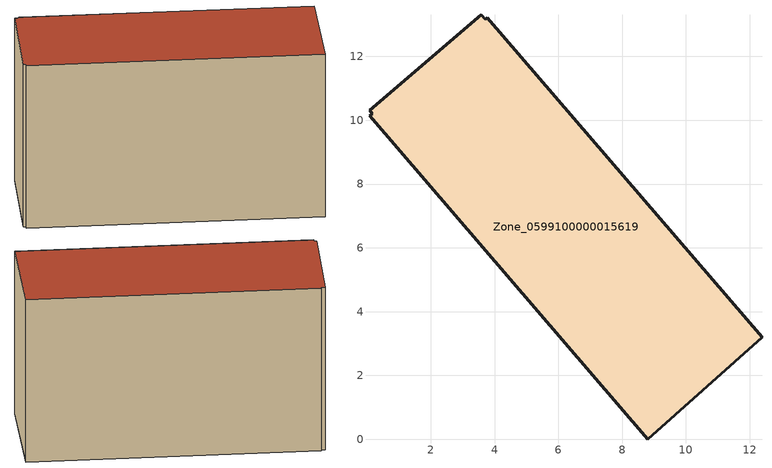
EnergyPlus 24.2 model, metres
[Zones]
Zone_0599100000015619
 floor ground (C_G): 12.39,3.21 8.81,0 0.08,10.14 0.16,10.21 0.09,10.31 3.58,13.31 3.71,13.16 3.77,13.21 z0.26
 wall outside (C_F): 0.16,10.21 0.08,10.14 8.81,0 12.39,3.21 3.77,13.21 3.71,13.16 3.58,13.31 0.09,10.31 0.16,10.21 z0.26:8.35
 roof outside (C_R): 3.71,13.16 3.58,13.31 0.09,10.31 0.16,10.21 0.08,10.14 8.81,0 12.39,3.21 3.77,13.21 z8.35
[BUILDING]
Pand.0599100000015619: North Axis=0; Terrain=City; Loads Convergence Tolerance Value=0.04; Temperature Convergence Tolerance Value=0.4; Solar Distribution=FullExterior; Maximum Number of Warmup Days=25; Minimum Number of Warmup Days=1
[Site:Location]
Rotterdam.The.Hague.AP_ZH_NLD Design_Conditions: Latitude=51.96; Longitude=4.45; Time Zone=1; Elevation=-4.5
[SITE:GROUNDTEMPERATURE:BUILDINGSURFACE]
18, 18, 18, 18, 18, 18, 18, 18, 18, 18, 18, 18
[MATERIAL] Thermal Absorptance=0.9; Solar Absorptance=0.7; Visible Absorptance=0.7
Name | Roughness | Thickness | Conductivity | Density | Specific Heat
G.TI.1975-1991 | MediumSmooth | 0.15 | 0.288461 | 540 | 1210
F.TI.1975-1991 | Rough | 0.3 | 0.230769 | 1920 | 840
R.TI.1975-1991 | MediumRough | 0.2 | 0.153846 | 1500 | 1000
[CONSTRUCTION]
C_G: G.TI.1975-1991
C_F: F.TI.1975-1991
C_R: R.TI.1975-1991
[ZONE]
Zone_0599100000015619: Type=1; Multiplier=1; Ceiling Height=Autocalculate; Volume=Autocalculate; Floor Area=autocalculate; Part of Total Floor Area=Yes
[ZONEINFILTRATION:DESIGNFLOWRATE]
Infil_Zone_0599100000015619: Zone or ZoneList or Space or SpaceList=Zone_0599100000015619; Schedule=AlwaysOn; Design Flow Rate Calculation Method=Flow/Area; Flow Rate per Floor Area=0.003; Constant Term Coefficient=1; Temperature Term Coefficient=0; Velocity Term Coefficient=0; Velocity Squared Term Coefficient=0
[HVACTEMPLATE:ZONE:IDEALLOADSAIRSYSTEM]
Zone_0599100000015619: Maximum Heating Supply Air Temperature=50; Minimum Cooling Supply Air Temperature=13; Maximum Heating Supply Air Humidity Ratio=0.0156; Minimum Cooling Supply Air Humidity Ratio=0.0077; Heating Limit=NoLimit; Cooling Limit=NoLimit; Dehumidification Control Type=ConstantSensibleHeatRatio; Cooling Sensible Heat Ratio=0.7; Dehumidification Setpoint=60; Humidification Control Type=None; Humidification Setpoint=30; Outdoor Air Method=None; Outdoor Air Flow Rate per Person=0.00944; Outdoor Air Flow Rate per Zone Floor Area=0; Outdoor Air Flow Rate per Zone=0; Demand Controlled Ventilation Type=None; Outdoor Air Economizer Type=NoEconomizer; Heat Recovery Type=None; Sensible Heat Recovery Effectiveness=0.7; Latent Heat Recovery Effectiveness=0.65
[ZONECONTROL:THERMOSTAT]
ThermostatControl_Zone_0599100000015619: Zone or ZoneList=Zone_0599100000015619; Control Type Schedule=DualSetpointControlType; Control 1=Thermostat_Zone_0599100000015619; Temperature Difference Between Cutout And Setpoint=0
[THERMOSTATSETPOINT:DUALSETPOINT]
Thermostat_Zone_0599100000015619: Heating Setpoint Temperature Schedule=HeatingSetpoint_Zone_0599100000015619; Cooling Setpoint Temperature Schedule=CoolingSetpoint_Zone_0599100000015619
[SCHEDULE:COMPACT]
HeatingSetpoint_Zone_0599100000015619: Through: 12/31, For: AllDays, Until: 24:00, 21
CoolingSetpoint_Zone_0599100000015619: Through: 12/31, For: AllDays, Until: 24:00, 24
DualSetpointControlType: Through: 12/31, For: AllDays, Until: 24:00, 4
AlwaysOn: Through: 12/31, For: AllDays, Until: 24:00, 1
